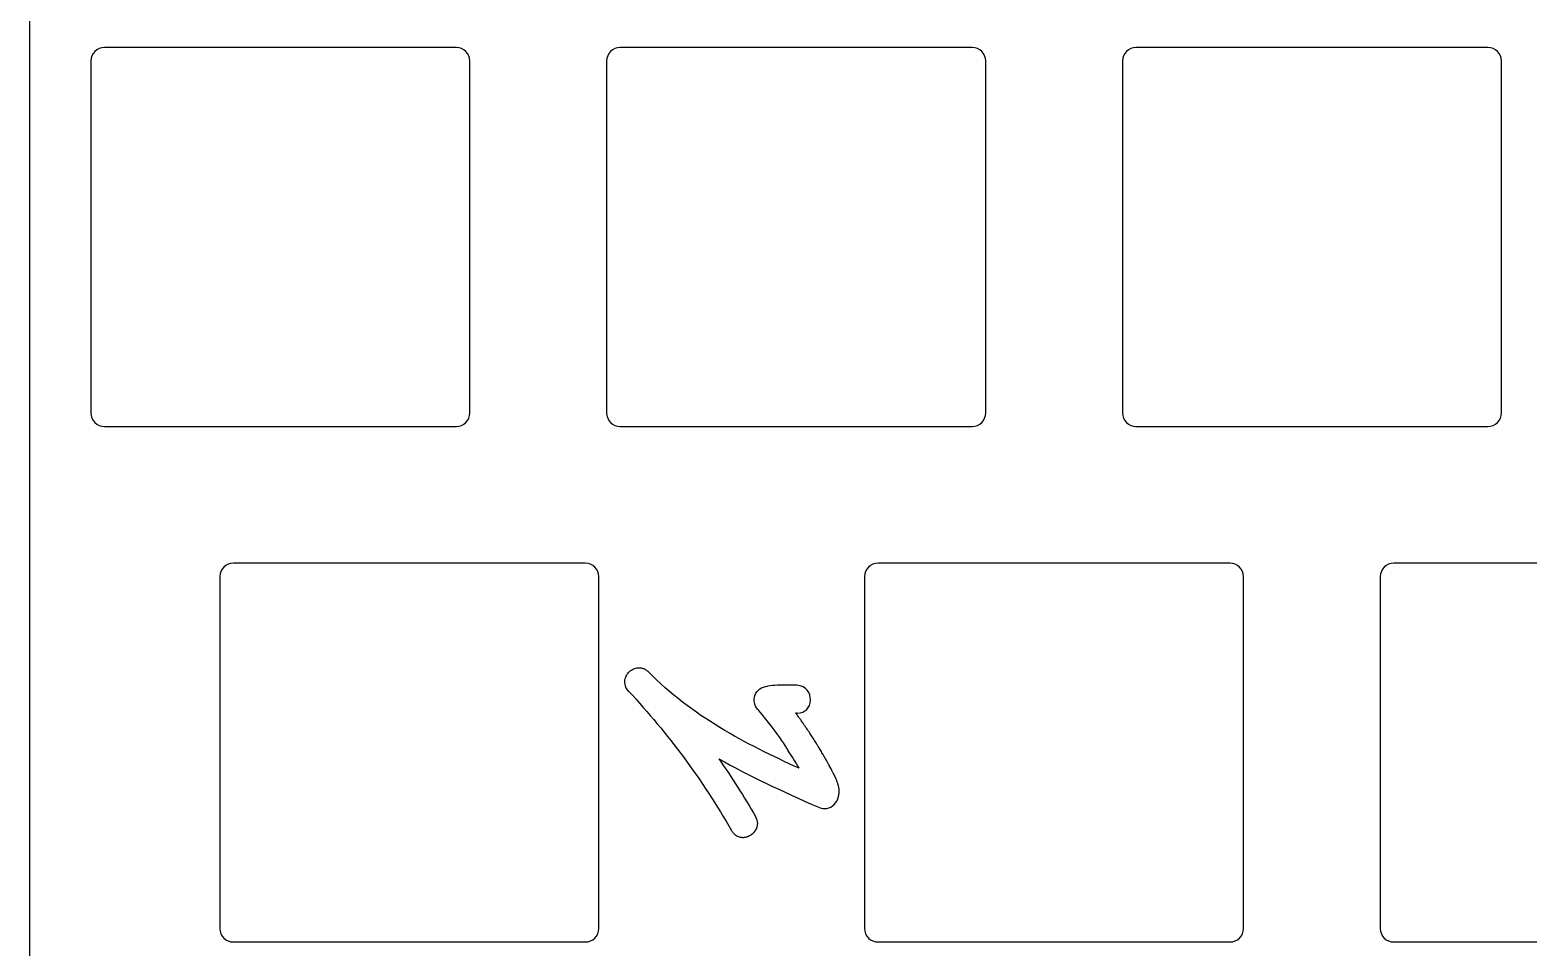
# Model space of a CAD drawing. Header units: millimetres. Extents: x 20 to 368, y 21 to 151.
# Drawn here: x 20.4 to 75.8, y 85.8 to 119.7 of the extents above; entities that cross this region are included whole.
import ezdxf

# ---------------------------------------------------------------- set-up
doc = ezdxf.new("R2010")
doc.units = ezdxf.units.MM
doc.header["$MEASUREMENT"] = 0

msp = doc.modelspace()

# ---------------------------------------------------------------- linework, layer by layer
for p, q in [((20.441, 29.358), (20.441, 142.371)), ((20.441, 29.358), (20.441, 142.371)), ((36.191, 119.058), (23.191, 119.058)), ((36.191, 119.058), (23.191, 119.058)), ((55.241, 119.058), (42.241, 119.058)), ((55.241, 119.058), (42.241, 119.058)), ((74.291, 119.058), (61.291, 119.058)), ((74.291, 119.058), (61.291, 119.058)), ((22.691, 118.558), (22.691, 105.558)), ((22.691, 118.558), (22.691, 105.558)), ((36.691, 105.558), (36.691, 118.558)), ((36.691, 105.558), (36.691, 118.558)), ((41.741, 118.558), (41.741, 105.558)), ((41.741, 118.558), (41.741, 105.558)), ((55.741, 105.558), (55.741, 118.558)), ((55.741, 105.558), (55.741, 118.558)), ((60.791, 118.558), (60.791, 105.558)), ((60.791, 118.558), (60.791, 105.558)), ((74.791, 105.558), (74.791, 118.558)), ((74.791, 105.558), (74.791, 118.558)), ((23.191, 105.058), (36.191, 105.058)), ((23.191, 105.058), (36.191, 105.058)), ((42.241, 105.058), (55.241, 105.058)), ((42.241, 105.058), (55.241, 105.058)), ((61.291, 105.058), (74.291, 105.058)), ((61.291, 105.058), (74.291, 105.058)), ((40.953, 100.008), (27.953, 100.008)), ((40.953, 100.008), (27.953, 100.008)), ((64.766, 100.008), (51.766, 100.008)), ((64.766, 100.008), (51.766, 100.008)), ((83.816, 100.008), (70.816, 100.008)), ((83.816, 100.008), (70.816, 100.008)), ((27.453, 99.508), (27.453, 86.508)), ((27.453, 99.508), (27.453, 86.508)), ((41.453, 86.508), (41.453, 99.508)), ((41.453, 86.508), (41.453, 99.508)), ((51.266, 99.508), (51.266, 86.508)), ((51.266, 99.508), (51.266, 86.508)), ((65.266, 86.508), (65.266, 99.508)), ((65.266, 86.508), (65.266, 99.508)), ((70.316, 99.508), (70.316, 86.508)), ((70.316, 99.508), (70.316, 86.508)), ((27.953, 86.008), (40.953, 86.008)), ((27.953, 86.008), (40.953, 86.008)), ((51.766, 86.008), (64.766, 86.008)), ((51.766, 86.008), (64.766, 86.008)), ((70.816, 86.008), (83.816, 86.008)), ((70.816, 86.008), (83.816, 86.008))]:
    msp.add_line(p, q)
msp.add_arc((35.406, 84.644), 15.531, 30.0732, 32.8851)
msp.add_arc((35.406, 84.644), 15.531, 30.0732, 32.8851)
at = {"extrusion": (0, 0, -1)}
for centre, major_axis, ratio, start_param, end_param in [((43.139, 95.637), (0.724, 0.067), 0.80893, 2.580701, 3.559865), ((43.139, 95.637), (0.724, 0.067), 0.80893, 2.580701, 3.559865), ((28.96, 80.629), (-12.75, 19.745), 0.842466, 1.359747, 1.632892), ((28.96, 80.629), (-12.75, 19.745), 0.842466, 1.359747, 1.632892), ((47.842, 94.849), (0.572, -0.373), 0.857508, 2.973583, 3.952247), ((47.842, 94.849), (0.572, -0.373), 0.857508, 2.973583, 3.952247), ((47.853, 94.918), (0.656, -0.121), 0.857208, 2.336426, 3.314781), ((47.853, 94.918), (0.656, -0.121), 0.857208, 2.336426, 3.314781), ((44.943, 92.684), (-4.489, 5.302), 0.439477, 1.581995, 1.85753), ((44.943, 92.684), (-4.489, 5.302), 0.439477, 1.581995, 1.85753), ((42.413, 90.029), (6.381, -9.36), 0.389767, 4.684082, 4.909068), ((42.413, 90.029), (6.381, -9.36), 0.389767, 4.684082, 4.909068), ((46.562, 90.425), (0.742, -0.106), 0.785325, 5.733153, 6.589993), ((46.562, 90.425), (0.742, -0.106), 0.785325, 5.733153, 6.589993)]:
    msp.add_ellipse(centre, major_axis=major_axis, ratio=ratio, start_param=start_param, end_param=end_param, dxfattribs=at)
for points in [[(23.191, 119.058), (22.915, 119.058), (22.691, 118.835), (22.691, 118.558)], [(23.191, 119.058), (22.915, 119.058), (22.691, 118.835), (22.691, 118.558)], [(36.691, 118.558), (36.691, 118.835), (36.467, 119.058), (36.191, 119.058)], [(36.691, 118.558), (36.691, 118.835), (36.467, 119.058), (36.191, 119.058)], [(42.241, 119.058), (41.965, 119.058), (41.741, 118.835), (41.741, 118.558)], [(42.241, 119.058), (41.965, 119.058), (41.741, 118.835), (41.741, 118.558)], [(55.741, 118.558), (55.741, 118.835), (55.517, 119.058), (55.241, 119.058)], [(55.741, 118.558), (55.741, 118.835), (55.517, 119.058), (55.241, 119.058)], [(61.291, 119.058), (61.015, 119.058), (60.791, 118.835), (60.791, 118.558)], [(61.291, 119.058), (61.015, 119.058), (60.791, 118.835), (60.791, 118.558)], [(74.791, 118.558), (74.791, 118.835), (74.567, 119.058), (74.291, 119.058)], [(74.791, 118.558), (74.791, 118.835), (74.567, 119.058), (74.291, 119.058)], [(22.691, 105.558), (22.691, 105.282), (22.915, 105.058), (23.191, 105.058)], [(22.691, 105.558), (22.691, 105.282), (22.915, 105.058), (23.191, 105.058)], [(36.191, 105.058), (36.467, 105.058), (36.691, 105.282), (36.691, 105.558)], [(36.191, 105.058), (36.467, 105.058), (36.691, 105.282), (36.691, 105.558)], [(41.741, 105.558), (41.741, 105.282), (41.965, 105.058), (42.241, 105.058)], [(41.741, 105.558), (41.741, 105.282), (41.965, 105.058), (42.241, 105.058)], [(55.241, 105.058), (55.517, 105.058), (55.741, 105.282), (55.741, 105.558)], [(55.241, 105.058), (55.517, 105.058), (55.741, 105.282), (55.741, 105.558)], [(60.791, 105.558), (60.791, 105.282), (61.015, 105.058), (61.291, 105.058)], [(60.791, 105.558), (60.791, 105.282), (61.015, 105.058), (61.291, 105.058)], [(74.291, 105.058), (74.567, 105.058), (74.791, 105.282), (74.791, 105.558)], [(74.291, 105.058), (74.567, 105.058), (74.791, 105.282), (74.791, 105.558)], [(27.953, 100.008), (27.677, 100.008), (27.453, 99.785), (27.453, 99.508)], [(27.953, 100.008), (27.677, 100.008), (27.453, 99.785), (27.453, 99.508)], [(41.453, 99.508), (41.453, 99.785), (41.229, 100.008), (40.953, 100.008)], [(41.453, 99.508), (41.453, 99.785), (41.229, 100.008), (40.953, 100.008)], [(51.766, 100.008), (51.49, 100.008), (51.266, 99.785), (51.266, 99.508)], [(51.766, 100.008), (51.49, 100.008), (51.266, 99.785), (51.266, 99.508)], [(65.266, 99.508), (65.266, 99.785), (65.042, 100.008), (64.766, 100.008)], [(65.266, 99.508), (65.266, 99.785), (65.042, 100.008), (64.766, 100.008)], [(70.816, 100.008), (70.54, 100.008), (70.316, 99.785), (70.316, 99.508)], [(70.816, 100.008), (70.54, 100.008), (70.316, 99.785), (70.316, 99.508)], [(48.846, 92.426), (46.886, 93.324), (44.874, 94.358), (43.282, 95.988)], [(48.846, 92.426), (46.886, 93.324), (44.874, 94.358), (43.282, 95.988)], [(49.267, 94.945), (49.274, 95.204), (49.108, 95.475), (48.777, 95.492)], [(49.267, 94.945), (49.274, 95.204), (49.108, 95.475), (48.777, 95.492)], [(45.879, 92.78), (47.016, 92.134), (48.218, 91.585), (49.54, 90.996)], [(45.879, 92.78), (47.016, 92.134), (48.218, 91.585), (49.54, 90.996)], [(27.453, 86.508), (27.453, 86.232), (27.677, 86.008), (27.953, 86.008)], [(27.453, 86.508), (27.453, 86.232), (27.677, 86.008), (27.953, 86.008)], [(40.953, 86.008), (41.229, 86.008), (41.453, 86.232), (41.453, 86.508)], [(40.953, 86.008), (41.229, 86.008), (41.453, 86.232), (41.453, 86.508)], [(51.266, 86.508), (51.266, 86.232), (51.49, 86.008), (51.766, 86.008)], [(51.266, 86.508), (51.266, 86.232), (51.49, 86.008), (51.766, 86.008)], [(64.766, 86.008), (65.042, 86.008), (65.266, 86.232), (65.266, 86.508)], [(64.766, 86.008), (65.042, 86.008), (65.266, 86.232), (65.266, 86.508)], [(70.316, 86.508), (70.316, 86.232), (70.54, 86.008), (70.816, 86.008)], [(70.316, 86.508), (70.316, 86.232), (70.54, 86.008), (70.816, 86.008)]]:
    msp.add_open_spline(points, degree=3)
for points, knots in [([(42.455, 95.814), (42.469, 95.846), (42.485, 95.874), (42.501, 95.899), (42.518, 95.924), (42.535, 95.946), (42.553, 95.966), (42.573, 95.988), (42.593, 96.007), (42.615, 96.025), (42.663, 96.064), (42.729, 96.102), (42.782, 96.119), (42.806, 96.126), (42.819, 96.13), (42.859, 96.137), (42.864, 96.138), (42.875, 96.139), (42.881, 96.14), (42.892, 96.141), (42.897, 96.142), (42.903, 96.142), (42.906, 96.142), (42.911, 96.142), (42.916, 96.143), (42.922, 96.143), (42.926, 96.143), (42.934, 96.143), (42.939, 96.143), (42.944, 96.143), (42.949, 96.143), (42.955, 96.143), (42.959, 96.142), (42.964, 96.142), (42.985, 96.141), (43.004, 96.138), (43.023, 96.134), (43.044, 96.13), (43.062, 96.125), (43.081, 96.119), (43.099, 96.112), (43.117, 96.105), (43.135, 96.096), (43.153, 96.087), (43.169, 96.078), (43.186, 96.067), (43.203, 96.056), (43.219, 96.044), (43.235, 96.031), (43.251, 96.018), (43.267, 96.004), (43.282, 95.988)], [-0.1601059, -0.1601059, -0.1601059, -0.1601059, -0.1501215, -0.1501215, -0.1501215, -0.1401885, -0.1401885, -0.1401885, -0.130086, -0.130086, -0.130086, -0.1218418, -0.1218418, -0.1218418, -0.1181602, -0.1181602, -0.1181602, -0.1102245, -0.1102245, -0.1102245, -0.0992191, -0.0992191, -0.0992191, -0.0903113, -0.0903113, -0.0903113, -0.0795915, -0.0795915, -0.0795915, -0.0704076, -0.0704076, -0.0704076, -0.0600397, -0.0600397, -0.0600397, -0.0501013, -0.0501013, -0.0501013, -0.0400427, -0.0400427, -0.0400427, -0.0300805, -0.0300805, -0.0300805, -0.0200517, -0.0200517, -0.0200517, -0.0100251, -0.0100251, -0.0100251, 0, 0, 0, 0]), ([(42.455, 95.814), (42.469, 95.846), (42.485, 95.874), (42.501, 95.899), (42.518, 95.924), (42.535, 95.946), (42.553, 95.966), (42.573, 95.988), (42.593, 96.007), (42.615, 96.025), (42.663, 96.064), (42.729, 96.102), (42.782, 96.119), (42.806, 96.126), (42.819, 96.13), (42.859, 96.137), (42.864, 96.138), (42.875, 96.139), (42.881, 96.14), (42.892, 96.141), (42.897, 96.142), (42.903, 96.142), (42.906, 96.142), (42.911, 96.142), (42.916, 96.143), (42.922, 96.143), (42.926, 96.143), (42.934, 96.143), (42.939, 96.143), (42.944, 96.143), (42.949, 96.143), (42.955, 96.143), (42.959, 96.142), (42.964, 96.142), (42.985, 96.141), (43.004, 96.138), (43.023, 96.134), (43.044, 96.13), (43.062, 96.125), (43.081, 96.119), (43.099, 96.112), (43.117, 96.105), (43.135, 96.096), (43.153, 96.087), (43.169, 96.078), (43.186, 96.067), (43.203, 96.056), (43.219, 96.044), (43.235, 96.031), (43.251, 96.018), (43.267, 96.004), (43.282, 95.988)], [-0.1601059, -0.1601059, -0.1601059, -0.1601059, -0.1501215, -0.1501215, -0.1501215, -0.1401885, -0.1401885, -0.1401885, -0.130086, -0.130086, -0.130086, -0.1218418, -0.1218418, -0.1218418, -0.1181602, -0.1181602, -0.1181602, -0.1102245, -0.1102245, -0.1102245, -0.0992191, -0.0992191, -0.0992191, -0.0903113, -0.0903113, -0.0903113, -0.0795915, -0.0795915, -0.0795915, -0.0704076, -0.0704076, -0.0704076, -0.0600397, -0.0600397, -0.0600397, -0.0501013, -0.0501013, -0.0501013, -0.0400427, -0.0400427, -0.0400427, -0.0300805, -0.0300805, -0.0300805, -0.0200517, -0.0200517, -0.0200517, -0.0100251, -0.0100251, -0.0100251, 0, 0, 0, 0]), ([(48.777, 95.492), (48.656, 95.498), (48.534, 95.501), (48.414, 95.501), (48.168, 95.501), (47.928, 95.488), (47.68, 95.462)], [-24, -24, -24, -24, -23, -23, -23, -22, -22, -22, -22]), ([(48.777, 95.492), (48.656, 95.498), (48.534, 95.501), (48.414, 95.501), (48.168, 95.501), (47.928, 95.488), (47.68, 95.462)], [-24, -24, -24, -24, -23, -23, -23, -22, -22, -22, -22]), ([(48.72, 94.471), (48.735, 94.47), (48.785, 94.468), (48.795, 94.468), (49.066, 94.468), (49.26, 94.664), (49.267, 94.945)], [-27, -27, -27, -27, -26, -26, -26, -25, -25, -25, -25]), ([(48.72, 94.471), (48.735, 94.47), (48.785, 94.468), (48.795, 94.468), (49.066, 94.468), (49.26, 94.664), (49.267, 94.945)], [-27, -27, -27, -27, -26, -26, -26, -25, -25, -25, -25]), ([(50.277, 91.297), (50.28, 91.306), (50.284, 91.316), (50.288, 91.328), (50.288, 91.329), (50.288, 91.329), (50.288, 91.329), (50.288, 91.331), (50.289, 91.333), (50.29, 91.335), (50.29, 91.335), (50.29, 91.336), (50.29, 91.337), (50.292, 91.342), (50.294, 91.347), (50.295, 91.353), (50.297, 91.359), (50.299, 91.364), (50.3, 91.371), (50.303, 91.38), (50.305, 91.39), (50.308, 91.4), (50.309, 91.404), (50.309, 91.408), (50.31, 91.412), (50.311, 91.416), (50.312, 91.42), (50.313, 91.424), (50.317, 91.445), (50.32, 91.465), (50.322, 91.479), (50.322, 91.48), (50.322, 91.48), (50.322, 91.481), (50.322, 91.481), (50.322, 91.482), (50.322, 91.482), (50.322, 91.484), (50.323, 91.486), (50.323, 91.487), (50.323, 91.487), (50.323, 91.488), (50.323, 91.488), (50.323, 91.488), (50.323, 91.488), (50.323, 91.489), (50.323, 91.489), (50.323, 91.489), (50.323, 91.489), (50.323, 91.489), (50.323, 91.49), (50.323, 91.49), (50.323, 91.491), (50.323, 91.492), (50.323, 91.492), (50.324, 91.496), (50.324, 91.499), (50.324, 91.502), (50.324, 91.503), (50.324, 91.504), (50.325, 91.505), (50.325, 91.515), (50.326, 91.525), (50.327, 91.536), (50.327, 91.543), (50.327, 91.55), (50.327, 91.557), (50.327, 91.561), (50.327, 91.565), (50.327, 91.568), (50.327, 91.569), (50.327, 91.57), (50.327, 91.572), (50.327, 91.573), (50.327, 91.574), (50.327, 91.575), (50.327, 91.579), (50.327, 91.583), (50.327, 91.586), (50.327, 91.598), (50.327, 91.61), (50.326, 91.622), (50.326, 91.624), (50.326, 91.626), (50.326, 91.628), (50.324, 91.646), (50.321, 91.677), (50.319, 91.692), (50.319, 91.692), (50.319, 91.692), (50.319, 91.692), (50.319, 91.694), (50.315, 91.72), (50.312, 91.732), (50.307, 91.762), (50.3, 91.792), (50.292, 91.82), (50.288, 91.836), (50.281, 91.858), (50.279, 91.863), (50.277, 91.87), (50.264, 91.908), (50.254, 91.936), (50.252, 91.941), (50.25, 91.945), (50.248, 91.951), (50.248, 91.952), (50.247, 91.952), (50.247, 91.954), (50.245, 91.958), (50.245, 91.96), (50.244, 91.962), (50.243, 91.963), (50.243, 91.964), (50.243, 91.965), (50.233, 91.989), (50.222, 92.014), (50.215, 92.03), (50.206, 92.051), (50.2, 92.064), (50.191, 92.084), (50.19, 92.085), (50.19, 92.085), (50.189, 92.086), (50.188, 92.089), (50.187, 92.091), (50.186, 92.093), (50.185, 92.096), (50.184, 92.097), (50.183, 92.098), (50.183, 92.099), (50.183, 92.099), (50.183, 92.099), (50.183, 92.1), (50.18, 92.106), (50.178, 92.111), (50.175, 92.116), (50.172, 92.122), (50.169, 92.128), (50.165, 92.136), (50.16, 92.146), (50.156, 92.155), (50.156, 92.155), (50.155, 92.156), (50.155, 92.157), (50.155, 92.157), (50.154, 92.158), (50.154, 92.159), (50.152, 92.163), (50.151, 92.164), (50.15, 92.167), (50.147, 92.172), (50.145, 92.176), (50.143, 92.181), (50.137, 92.191), (50.133, 92.2), (50.13, 92.207), (50.124, 92.217), (50.12, 92.225), (50.117, 92.232), (50.113, 92.239), (50.107, 92.251), (50.105, 92.255), (50.104, 92.255), (50.104, 92.257), (50.104, 92.257), (50.103, 92.257), (50.103, 92.258), (50.103, 92.258), (50.103, 92.258), (50.103, 92.258), (50.103, 92.258), (50.103, 92.258), (50.103, 92.258), (50.103, 92.258), (50.103, 92.259), (50.096, 92.271), (50.095, 92.274), (50.05, 92.362), (50.004, 92.449), (49.963, 92.525), (49.959, 92.532), (49.954, 92.54), (49.95, 92.548), (49.95, 92.549), (49.949, 92.55), (49.949, 92.551), (49.946, 92.555), (49.943, 92.562), (49.942, 92.563), (49.938, 92.57), (49.909, 92.624), (49.892, 92.655), (49.875, 92.686), (49.858, 92.716), (49.845, 92.739), (49.84, 92.749), (49.833, 92.761), (49.832, 92.763), (49.832, 92.763), (49.829, 92.767), (49.827, 92.772), (49.827, 92.772), (49.826, 92.773), (49.826, 92.773), (49.824, 92.777), (49.822, 92.781), (49.819, 92.785), (49.819, 92.785), (49.819, 92.786), (49.818, 92.787), (49.816, 92.79), (49.814, 92.794), (49.812, 92.798), (49.802, 92.815), (49.794, 92.83), (49.786, 92.844), (49.782, 92.851), (49.777, 92.859), (49.776, 92.862), (49.773, 92.866), (49.771, 92.87), (49.767, 92.877), (49.764, 92.882), (49.762, 92.887), (49.759, 92.891), (49.753, 92.902), (49.747, 92.912), (49.743, 92.919), (49.74, 92.924), (49.737, 92.929), (49.736, 92.931), (49.736, 92.932), (49.735, 92.932), (49.735, 92.933), (49.735, 92.933), (49.735, 92.933), (49.735, 92.933), (49.735, 92.933), (49.735, 92.933), (49.735, 92.933), (49.735, 92.933), (49.733, 92.936), (49.732, 92.937), (49.732, 92.938), (49.732, 92.938), (49.732, 92.938), (49.731, 92.939), (49.731, 92.94), (49.73, 92.941), (49.728, 92.945), (49.726, 92.948), (49.725, 92.95), (49.725, 92.95), (49.725, 92.95), (49.725, 92.95), (49.725, 92.95), (49.725, 92.95), (49.725, 92.95), (49.724, 92.951), (49.721, 92.957), (49.719, 92.96), (49.719, 92.96), (49.719, 92.961), (49.719, 92.961), (49.702, 92.989), (49.686, 93.017), (49.67, 93.044), (49.613, 93.141), (49.561, 93.226), (49.529, 93.28), (49.517, 93.299), (49.501, 93.325), (49.495, 93.334), (49.494, 93.337), (49.489, 93.343), (49.488, 93.346), (49.488, 93.347), (49.486, 93.349), (49.486, 93.349), (49.486, 93.35), (49.485, 93.351), (49.485, 93.351), (49.485, 93.351), (49.484, 93.352), (49.484, 93.352), (49.484, 93.353), (49.482, 93.356), (49.48, 93.358), (49.48, 93.359), (49.48, 93.359), (49.48, 93.359), (49.479, 93.36), (49.479, 93.36), (49.479, 93.36), (49.478, 93.362), (49.478, 93.363), (49.477, 93.364), (49.477, 93.364), (49.477, 93.364), (49.476, 93.365), (49.476, 93.365), (49.476, 93.366), (49.475, 93.366), (49.399, 93.489), (49.325, 93.603), (49.261, 93.701), (49.257, 93.707), (49.253, 93.713), (49.249, 93.719), (49.248, 93.721), (49.246, 93.723), (49.245, 93.725), (49.242, 93.729), (49.239, 93.734), (49.237, 93.737), (49.234, 93.741), (49.231, 93.746), (49.227, 93.752), (49.219, 93.764), (49.211, 93.776), (49.203, 93.788), (49.168, 93.841), (49.131, 93.895), (49.101, 93.939), (49.094, 93.949), (49.088, 93.958), (49.082, 93.967), (49.081, 93.968), (49.08, 93.969), (49.079, 93.97), (49.079, 93.971), (49.078, 93.972), (49.078, 93.972), (49.077, 93.973), (49.077, 93.974), (49.076, 93.975), (49.074, 93.978), (49.072, 93.981), (49.07, 93.983), (49.069, 93.985), (49.069, 93.986), (49.068, 93.987), (49.067, 93.988), (49.066, 93.99), (49.066, 93.99), (49.062, 93.996), (49.048, 94.016), (49.038, 94.03), (49.029, 94.042), (49.02, 94.056), (49.01, 94.07), (49.005, 94.078), (48.999, 94.086), (48.993, 94.094), (48.99, 94.099), (48.986, 94.104), (48.982, 94.11), (48.981, 94.111), (48.981, 94.112), (48.98, 94.113), (48.973, 94.123), (48.971, 94.125), (48.967, 94.132), (48.949, 94.157), (48.932, 94.181), (48.919, 94.198), (48.89, 94.24), (48.875, 94.26), (48.845, 94.302), (48.816, 94.342), (48.789, 94.378), (48.769, 94.406), (48.761, 94.417), (48.754, 94.426), (48.748, 94.434), (48.748, 94.435), (48.747, 94.435), (48.747, 94.436), (48.743, 94.441), (48.737, 94.449), (48.735, 94.452), (48.734, 94.453), (48.732, 94.455), (48.732, 94.456), (48.732, 94.456), (48.731, 94.457), (48.731, 94.457), (48.731, 94.457), (48.731, 94.457), (48.731, 94.457), (48.73, 94.459), (48.723, 94.468), (48.72, 94.471)], [-56, -56, -56, -56, -55.004545, -55.004545, -55.004545, -54.980936, -54.980936, -54.980936, -54.831035, -54.831035, -54.831035, -54.787485, -54.787485, -54.787485, -54.385502, -54.385502, -54.385502, -54.002592, -54.002592, -54.002592, -53.426629, -53.426629, -53.426629, -53.214243, -53.214243, -53.214243, -53.006347, -53.006347, -53.006347, -52.018967, -52.018967, -52.018967, -51.984987, -51.984987, -51.984987, -51.946322, -51.946322, -51.946322, -51.837147, -51.837147, -51.837147, -51.791257, -51.791257, -51.791257, -51.779348, -51.779348, -51.779348, -51.765381, -51.765381, -51.765381, -51.67753, -51.67753, -51.67753, -51.601621, -51.601621, -51.601621, -51.188214, -51.188214, -51.188214, -50.999995, -50.999995, -50.999995, -50.487821, -50.487821, -50.487821, -50.150977, -50.150977, -50.150977, -49.975646, -49.975646, -49.975646, -49.876212, -49.876212, -49.876212, -49.828875, -49.828875, -49.828875, -49.639004, -49.639004, -49.639004, -49.086183, -49.086183, -49.086183, -48.987344, -48.987344, -48.987344, -47.913977, -47.913977, -47.913977, -47.898283, -47.898283, -47.898283, -47, -47, -47, -46.322041, -46.322041, -46.322041, -45.941804, -45.941804, -45.941804, -45.217929, -45.217929, -45.217929, -45.104989, -45.104989, -45.104989, -45.091366, -45.091366, -45.091366, -45.040688, -45.040688, -45.040688, -45.024608, -45.024608, -45.024608, -44.604005, -44.604005, -44.604005, -44.011604, -44.011604, -44.011604, -43.985191, -43.985191, -43.985191, -43.919764, -43.919764, -43.919764, -43.854336, -43.854336, -43.854336, -43.84369, -43.84369, -43.84369, -43.667116, -43.667116, -43.667116, -43.462798, -43.462798, -43.462798, -43.134265, -43.134265, -43.134265, -43.11041, -43.11041, -43.11041, -43.087041, -43.087041, -43.087041, -43.022404, -43.022404, -43.022404, -42.917119, -42.917119, -42.917119, -42.646389, -42.646389, -42.646389, -42.233906, -42.233906, -42.233906, -41.821424, -41.821424, -41.821424, -41.744576, -41.744576, -41.744576, -41.702576, -41.702576, -41.702576, -41.677629, -41.677629, -41.677629, -41.662113, -41.662113, -41.662113, -41, -41, -41, -40.096639, -40.096639, -40.096639, -40.003642, -40.003642, -40.003642, -39.991109, -39.991109, -39.991109, -39.936587, -39.936587, -39.936587, -39.486587, -39.486587, -39.486587, -39.044393, -39.044393, -39.044393, -38.871784, -38.871784, -38.871784, -38.764439, -38.764439, -38.764439, -38.748351, -38.748351, -38.748351, -38.656626, -38.656626, -38.656626, -38.642369, -38.642369, -38.642369, -38.555491, -38.555491, -38.555491, -38.144665, -38.144665, -38.144665, -37.941754, -37.941754, -37.941754, -37.70205, -37.70205, -37.70205, -37.529581, -37.529581, -37.529581, -37.10119, -37.10119, -37.10119, -36.841502, -36.841502, -36.841502, -36.792077, -36.792077, -36.792077, -36.775439, -36.775439, -36.775439, -36.765269, -36.765269, -36.765269, -36.585135, -36.585135, -36.585135, -36.556817, -36.556817, -36.556817, -36.441776, -36.441776, -36.441776, -35.963476, -35.963476, -35.963476, -35.923196, -35.923196, -35.923196, -35.912355, -35.912355, -35.912355, -35.069621, -35.069621, -35.069621, -35, -35, -35, -34.79728, -34.79728, -34.79728, -34.063995, -34.063995, -34.063995, -33.797434, -33.797434, -33.797434, -33.706108, -33.706108, -33.706108, -33.665396, -33.665396, -33.665396, -33.642597, -33.642597, -33.642597, -33.628067, -33.628067, -33.628067, -33.401765, -33.401765, -33.401765, -33.364114, -33.364114, -33.364114, -33.326018, -33.326018, -33.326018, -33.163009, -33.163009, -33.163009, -33.111762, -33.111762, -33.111762, -33, -33, -33, -32.077444, -32.077444, -32.077444, -32.019108, -32.019108, -32.019108, -31.99918, -31.99918, -31.99918, -31.960669, -31.960669, -31.960669, -31.893956, -31.893956, -31.893956, -31.765306, -31.765306, -31.765306, -31.167041, -31.167041, -31.167041, -31.031058, -31.031058, -31.031058, -31.011498, -31.011498, -31.011498, -30.999402, -30.999402, -30.999402, -30.985954, -30.985954, -30.985954, -30.940515, -30.940515, -30.940515, -30.917795, -30.917795, -30.917795, -30.89208, -30.89208, -30.89208, -30.613343, -30.613343, -30.613343, -30.355192, -30.355192, -30.355192, -30.207424, -30.207424, -30.207424, -30.111076, -30.111076, -30.111076, -30.097041, -30.097041, -30.097041, -30.025622, -30.025622, -30.025622, -29.727844, -29.727844, -29.727844, -29, -29, -29, -28.308657, -28.308657, -28.308657, -28.027163, -28.027163, -28.027163, -28.006261, -28.006261, -28.006261, -27.810275, -27.810275, -27.810275, -27.745669, -27.745669, -27.745669, -27.718384, -27.718384, -27.718384, -27.695724, -27.695724, -27.695724, -27, -27, -27, -27]), ([(50.277, 91.297), (50.28, 91.306), (50.284, 91.316), (50.288, 91.328), (50.288, 91.329), (50.288, 91.329), (50.288, 91.329), (50.288, 91.331), (50.289, 91.333), (50.29, 91.335), (50.29, 91.335), (50.29, 91.336), (50.29, 91.337), (50.292, 91.342), (50.294, 91.347), (50.295, 91.353), (50.297, 91.359), (50.299, 91.364), (50.3, 91.371), (50.303, 91.38), (50.305, 91.39), (50.308, 91.4), (50.309, 91.404), (50.309, 91.408), (50.31, 91.412), (50.311, 91.416), (50.312, 91.42), (50.313, 91.424), (50.317, 91.445), (50.32, 91.465), (50.322, 91.479), (50.322, 91.48), (50.322, 91.48), (50.322, 91.481), (50.322, 91.481), (50.322, 91.482), (50.322, 91.482), (50.322, 91.484), (50.323, 91.486), (50.323, 91.487), (50.323, 91.487), (50.323, 91.488), (50.323, 91.488), (50.323, 91.488), (50.323, 91.488), (50.323, 91.489), (50.323, 91.489), (50.323, 91.489), (50.323, 91.489), (50.323, 91.489), (50.323, 91.49), (50.323, 91.49), (50.323, 91.491), (50.323, 91.492), (50.323, 91.492), (50.324, 91.496), (50.324, 91.499), (50.324, 91.502), (50.324, 91.503), (50.324, 91.504), (50.325, 91.505), (50.325, 91.515), (50.326, 91.525), (50.327, 91.536), (50.327, 91.543), (50.327, 91.55), (50.327, 91.557), (50.327, 91.561), (50.327, 91.565), (50.327, 91.568), (50.327, 91.569), (50.327, 91.57), (50.327, 91.572), (50.327, 91.573), (50.327, 91.574), (50.327, 91.575), (50.327, 91.579), (50.327, 91.583), (50.327, 91.586), (50.327, 91.598), (50.327, 91.61), (50.326, 91.622), (50.326, 91.624), (50.326, 91.626), (50.326, 91.628), (50.324, 91.646), (50.321, 91.677), (50.319, 91.692), (50.319, 91.692), (50.319, 91.692), (50.319, 91.692), (50.319, 91.694), (50.315, 91.72), (50.312, 91.732), (50.307, 91.762), (50.3, 91.792), (50.292, 91.82), (50.288, 91.836), (50.281, 91.858), (50.279, 91.863), (50.277, 91.87), (50.264, 91.908), (50.254, 91.936), (50.252, 91.941), (50.25, 91.945), (50.248, 91.951), (50.248, 91.952), (50.247, 91.952), (50.247, 91.954), (50.245, 91.958), (50.245, 91.96), (50.244, 91.962), (50.243, 91.963), (50.243, 91.964), (50.243, 91.965), (50.233, 91.989), (50.222, 92.014), (50.215, 92.03), (50.206, 92.051), (50.2, 92.064), (50.191, 92.084), (50.19, 92.085), (50.19, 92.085), (50.189, 92.086), (50.188, 92.089), (50.187, 92.091), (50.186, 92.093), (50.185, 92.096), (50.184, 92.097), (50.183, 92.098), (50.183, 92.099), (50.183, 92.099), (50.183, 92.099), (50.183, 92.1), (50.18, 92.106), (50.178, 92.111), (50.175, 92.116), (50.172, 92.122), (50.169, 92.128), (50.165, 92.136), (50.16, 92.146), (50.156, 92.155), (50.156, 92.155), (50.155, 92.156), (50.155, 92.157), (50.155, 92.157), (50.154, 92.158), (50.154, 92.159), (50.152, 92.163), (50.151, 92.164), (50.15, 92.167), (50.147, 92.172), (50.145, 92.176), (50.143, 92.181), (50.137, 92.191), (50.133, 92.2), (50.13, 92.207), (50.124, 92.217), (50.12, 92.225), (50.117, 92.232), (50.113, 92.239), (50.107, 92.251), (50.105, 92.255), (50.104, 92.255), (50.104, 92.257), (50.104, 92.257), (50.103, 92.257), (50.103, 92.258), (50.103, 92.258), (50.103, 92.258), (50.103, 92.258), (50.103, 92.258), (50.103, 92.258), (50.103, 92.258), (50.103, 92.258), (50.103, 92.259), (50.096, 92.271), (50.095, 92.274), (50.05, 92.362), (50.004, 92.449), (49.963, 92.525), (49.959, 92.532), (49.954, 92.54), (49.95, 92.548), (49.95, 92.549), (49.949, 92.55), (49.949, 92.551), (49.946, 92.555), (49.943, 92.562), (49.942, 92.563), (49.938, 92.57), (49.909, 92.624), (49.892, 92.655), (49.875, 92.686), (49.858, 92.716), (49.845, 92.739), (49.84, 92.749), (49.833, 92.761), (49.832, 92.763), (49.832, 92.763), (49.829, 92.767), (49.827, 92.772), (49.827, 92.772), (49.826, 92.773), (49.826, 92.773), (49.824, 92.777), (49.822, 92.781), (49.819, 92.785), (49.819, 92.785), (49.819, 92.786), (49.818, 92.787), (49.816, 92.79), (49.814, 92.794), (49.812, 92.798), (49.802, 92.815), (49.794, 92.83), (49.786, 92.844), (49.782, 92.851), (49.777, 92.859), (49.776, 92.862), (49.773, 92.866), (49.771, 92.87), (49.767, 92.877), (49.764, 92.882), (49.762, 92.887), (49.759, 92.891), (49.753, 92.902), (49.747, 92.912), (49.743, 92.919), (49.74, 92.924), (49.737, 92.929), (49.736, 92.931), (49.736, 92.932), (49.735, 92.932), (49.735, 92.933), (49.735, 92.933), (49.735, 92.933), (49.735, 92.933), (49.735, 92.933), (49.735, 92.933), (49.735, 92.933), (49.735, 92.933), (49.733, 92.936), (49.732, 92.937), (49.732, 92.938), (49.732, 92.938), (49.732, 92.938), (49.731, 92.939), (49.731, 92.94), (49.73, 92.941), (49.728, 92.945), (49.726, 92.948), (49.725, 92.95), (49.725, 92.95), (49.725, 92.95), (49.725, 92.95), (49.725, 92.95), (49.725, 92.95), (49.725, 92.95), (49.724, 92.951), (49.721, 92.957), (49.719, 92.96), (49.719, 92.96), (49.719, 92.961), (49.719, 92.961), (49.702, 92.989), (49.686, 93.017), (49.67, 93.044), (49.613, 93.141), (49.561, 93.226), (49.529, 93.28), (49.517, 93.299), (49.501, 93.325), (49.495, 93.334), (49.494, 93.337), (49.489, 93.343), (49.488, 93.346), (49.488, 93.347), (49.486, 93.349), (49.486, 93.349), (49.486, 93.35), (49.485, 93.351), (49.485, 93.351), (49.485, 93.351), (49.484, 93.352), (49.484, 93.352), (49.484, 93.353), (49.482, 93.356), (49.48, 93.358), (49.48, 93.359), (49.48, 93.359), (49.48, 93.359), (49.479, 93.36), (49.479, 93.36), (49.479, 93.36), (49.478, 93.362), (49.478, 93.363), (49.477, 93.364), (49.477, 93.364), (49.477, 93.364), (49.476, 93.365), (49.476, 93.365), (49.476, 93.366), (49.475, 93.366), (49.399, 93.489), (49.325, 93.603), (49.261, 93.701), (49.257, 93.707), (49.253, 93.713), (49.249, 93.719), (49.248, 93.721), (49.246, 93.723), (49.245, 93.725), (49.242, 93.729), (49.239, 93.734), (49.237, 93.737), (49.234, 93.741), (49.231, 93.746), (49.227, 93.752), (49.219, 93.764), (49.211, 93.776), (49.203, 93.788), (49.168, 93.841), (49.131, 93.895), (49.101, 93.939), (49.094, 93.949), (49.088, 93.958), (49.082, 93.967), (49.081, 93.968), (49.08, 93.969), (49.079, 93.97), (49.079, 93.971), (49.078, 93.972), (49.078, 93.972), (49.077, 93.973), (49.077, 93.974), (49.076, 93.975), (49.074, 93.978), (49.072, 93.981), (49.07, 93.983), (49.069, 93.985), (49.069, 93.986), (49.068, 93.987), (49.067, 93.988), (49.066, 93.99), (49.066, 93.99), (49.062, 93.996), (49.048, 94.016), (49.038, 94.03), (49.029, 94.042), (49.02, 94.056), (49.01, 94.07), (49.005, 94.078), (48.999, 94.086), (48.993, 94.094), (48.99, 94.099), (48.986, 94.104), (48.982, 94.11), (48.981, 94.111), (48.981, 94.112), (48.98, 94.113), (48.973, 94.123), (48.971, 94.125), (48.967, 94.132), (48.949, 94.157), (48.932, 94.181), (48.919, 94.198), (48.89, 94.24), (48.875, 94.26), (48.845, 94.302), (48.816, 94.342), (48.789, 94.378), (48.769, 94.406), (48.761, 94.417), (48.754, 94.426), (48.748, 94.434), (48.748, 94.435), (48.747, 94.435), (48.747, 94.436), (48.743, 94.441), (48.737, 94.449), (48.735, 94.452), (48.734, 94.453), (48.732, 94.455), (48.732, 94.456), (48.732, 94.456), (48.731, 94.457), (48.731, 94.457), (48.731, 94.457), (48.731, 94.457), (48.731, 94.457), (48.73, 94.459), (48.723, 94.468), (48.72, 94.471)], [-56, -56, -56, -56, -55.004545, -55.004545, -55.004545, -54.980936, -54.980936, -54.980936, -54.831035, -54.831035, -54.831035, -54.787485, -54.787485, -54.787485, -54.385502, -54.385502, -54.385502, -54.002592, -54.002592, -54.002592, -53.426629, -53.426629, -53.426629, -53.214243, -53.214243, -53.214243, -53.006347, -53.006347, -53.006347, -52.018967, -52.018967, -52.018967, -51.984987, -51.984987, -51.984987, -51.946322, -51.946322, -51.946322, -51.837147, -51.837147, -51.837147, -51.791257, -51.791257, -51.791257, -51.779348, -51.779348, -51.779348, -51.765381, -51.765381, -51.765381, -51.67753, -51.67753, -51.67753, -51.601621, -51.601621, -51.601621, -51.188214, -51.188214, -51.188214, -50.999995, -50.999995, -50.999995, -50.487821, -50.487821, -50.487821, -50.150977, -50.150977, -50.150977, -49.975646, -49.975646, -49.975646, -49.876212, -49.876212, -49.876212, -49.828875, -49.828875, -49.828875, -49.639004, -49.639004, -49.639004, -49.086183, -49.086183, -49.086183, -48.987344, -48.987344, -48.987344, -47.913977, -47.913977, -47.913977, -47.898283, -47.898283, -47.898283, -47, -47, -47, -46.322041, -46.322041, -46.322041, -45.941804, -45.941804, -45.941804, -45.217929, -45.217929, -45.217929, -45.104989, -45.104989, -45.104989, -45.091366, -45.091366, -45.091366, -45.040688, -45.040688, -45.040688, -45.024608, -45.024608, -45.024608, -44.604005, -44.604005, -44.604005, -44.011604, -44.011604, -44.011604, -43.985191, -43.985191, -43.985191, -43.919764, -43.919764, -43.919764, -43.854336, -43.854336, -43.854336, -43.84369, -43.84369, -43.84369, -43.667116, -43.667116, -43.667116, -43.462798, -43.462798, -43.462798, -43.134265, -43.134265, -43.134265, -43.11041, -43.11041, -43.11041, -43.087041, -43.087041, -43.087041, -43.022404, -43.022404, -43.022404, -42.917119, -42.917119, -42.917119, -42.646389, -42.646389, -42.646389, -42.233906, -42.233906, -42.233906, -41.821424, -41.821424, -41.821424, -41.744576, -41.744576, -41.744576, -41.702576, -41.702576, -41.702576, -41.677629, -41.677629, -41.677629, -41.662113, -41.662113, -41.662113, -41, -41, -41, -40.096639, -40.096639, -40.096639, -40.003642, -40.003642, -40.003642, -39.991109, -39.991109, -39.991109, -39.936587, -39.936587, -39.936587, -39.486587, -39.486587, -39.486587, -39.044393, -39.044393, -39.044393, -38.871784, -38.871784, -38.871784, -38.764439, -38.764439, -38.764439, -38.748351, -38.748351, -38.748351, -38.656626, -38.656626, -38.656626, -38.642369, -38.642369, -38.642369, -38.555491, -38.555491, -38.555491, -38.144665, -38.144665, -38.144665, -37.941754, -37.941754, -37.941754, -37.70205, -37.70205, -37.70205, -37.529581, -37.529581, -37.529581, -37.10119, -37.10119, -37.10119, -36.841502, -36.841502, -36.841502, -36.792077, -36.792077, -36.792077, -36.775439, -36.775439, -36.775439, -36.765269, -36.765269, -36.765269, -36.585135, -36.585135, -36.585135, -36.556817, -36.556817, -36.556817, -36.441776, -36.441776, -36.441776, -35.963476, -35.963476, -35.963476, -35.923196, -35.923196, -35.923196, -35.912355, -35.912355, -35.912355, -35.069621, -35.069621, -35.069621, -35, -35, -35, -34.79728, -34.79728, -34.79728, -34.063995, -34.063995, -34.063995, -33.797434, -33.797434, -33.797434, -33.706108, -33.706108, -33.706108, -33.665396, -33.665396, -33.665396, -33.642597, -33.642597, -33.642597, -33.628067, -33.628067, -33.628067, -33.401765, -33.401765, -33.401765, -33.364114, -33.364114, -33.364114, -33.326018, -33.326018, -33.326018, -33.163009, -33.163009, -33.163009, -33.111762, -33.111762, -33.111762, -33, -33, -33, -32.077444, -32.077444, -32.077444, -32.019108, -32.019108, -32.019108, -31.99918, -31.99918, -31.99918, -31.960669, -31.960669, -31.960669, -31.893956, -31.893956, -31.893956, -31.765306, -31.765306, -31.765306, -31.167041, -31.167041, -31.167041, -31.031058, -31.031058, -31.031058, -31.011498, -31.011498, -31.011498, -30.999402, -30.999402, -30.999402, -30.985954, -30.985954, -30.985954, -30.940515, -30.940515, -30.940515, -30.917795, -30.917795, -30.917795, -30.89208, -30.89208, -30.89208, -30.613343, -30.613343, -30.613343, -30.355192, -30.355192, -30.355192, -30.207424, -30.207424, -30.207424, -30.111076, -30.111076, -30.111076, -30.097041, -30.097041, -30.097041, -30.025622, -30.025622, -30.025622, -29.727844, -29.727844, -29.727844, -29, -29, -29, -28.308657, -28.308657, -28.308657, -28.027163, -28.027163, -28.027163, -28.006261, -28.006261, -28.006261, -27.810275, -27.810275, -27.810275, -27.745669, -27.745669, -27.745669, -27.718384, -27.718384, -27.718384, -27.695724, -27.695724, -27.695724, -27, -27, -27, -27]), ([(49.54, 90.996), (49.624, 90.959), (49.709, 90.94), (49.792, 90.94), (50.011, 90.94), (50.193, 91.073), (50.277, 91.297)], [-58, -58, -58, -58, -57, -57, -57, -56, -56, -56, -56]), ([(49.54, 90.996), (49.624, 90.959), (49.709, 90.94), (49.792, 90.94), (50.011, 90.94), (50.193, 91.073), (50.277, 91.297)], [-58, -58, -58, -58, -57, -57, -57, -56, -56, -56, -56]), ([(46.354, 90.125), (46.372, 90.092), (46.394, 90.061), (46.417, 90.036), (46.436, 90.014), (46.458, 89.993), (46.48, 89.975), (46.484, 89.972), (46.488, 89.969), (46.491, 89.966), (46.492, 89.966), (46.492, 89.966), (46.493, 89.966), (46.496, 89.963), (46.498, 89.961), (46.501, 89.959), (46.504, 89.957), (46.508, 89.955), (46.511, 89.953), (46.528, 89.941), (46.547, 89.93), (46.57, 89.919), (46.571, 89.918), (46.572, 89.918), (46.573, 89.917), (46.574, 89.917), (46.574, 89.917), (46.575, 89.916), (46.576, 89.916), (46.577, 89.916), (46.578, 89.915), (46.603, 89.904), (46.615, 89.9), (46.63, 89.895), (46.664, 89.884), (46.683, 89.881), (46.708, 89.878), (46.709, 89.878), (46.709, 89.878), (46.71, 89.878), (46.713, 89.877), (46.716, 89.877), (46.719, 89.877), (46.721, 89.876), (46.723, 89.876), (46.725, 89.876), (46.726, 89.876), (46.727, 89.876), (46.728, 89.876), (46.728, 89.876), (46.728, 89.876), (46.729, 89.876), (46.729, 89.876), (46.73, 89.876), (46.731, 89.876), (46.732, 89.875), (46.733, 89.875), (46.735, 89.875), (46.737, 89.875), (46.739, 89.875), (46.741, 89.875), (46.742, 89.875), (46.742, 89.875), (46.742, 89.875), (46.746, 89.875), (46.751, 89.874), (46.755, 89.874), (46.76, 89.874), (46.765, 89.874), (46.769, 89.874), (46.77, 89.874), (46.77, 89.874), (46.771, 89.874), (46.776, 89.874), (46.81, 89.875), (46.828, 89.877), (46.859, 89.88), (46.887, 89.887), (46.909, 89.892), (46.912, 89.893), (46.916, 89.894), (46.919, 89.895), (46.919, 89.895), (46.92, 89.895), (46.92, 89.895), (46.92, 89.896), (46.925, 89.897), (46.928, 89.898), (46.931, 89.899), (46.933, 89.9), (46.936, 89.9), (46.936, 89.9), (46.936, 89.901), (46.937, 89.901), (46.943, 89.903), (46.949, 89.905), (46.955, 89.907), (46.967, 89.911), (46.978, 89.916), (46.988, 89.92), (47.012, 89.931), (47.033, 89.942), (47.054, 89.955), (47.055, 89.955), (47.055, 89.956), (47.056, 89.956), (47.059, 89.958), (47.061, 89.959), (47.064, 89.961), (47.081, 89.972), (47.099, 89.985), (47.115, 89.997), (47.118, 90), (47.122, 90.004), (47.126, 90.007), (47.128, 90.009), (47.131, 90.011), (47.133, 90.012), (47.135, 90.015), (47.138, 90.017), (47.141, 90.02), (47.151, 90.029), (47.16, 90.038), (47.168, 90.047), (47.173, 90.051), (47.178, 90.057), (47.183, 90.062), (47.192, 90.072), (47.2, 90.083), (47.208, 90.093), (47.209, 90.094), (47.21, 90.095), (47.211, 90.097), (47.212, 90.098), (47.213, 90.099), (47.213, 90.1), (47.217, 90.105), (47.221, 90.11), (47.225, 90.116), (47.231, 90.126), (47.239, 90.138), (47.244, 90.148)], [-73, -73, -73, -73, -71.998109, -71.998109, -71.998109, -71.154122, -71.154122, -71.154122, -71.012323, -71.012323, -71.012323, -70.999032, -70.999032, -70.999032, -70.883683, -70.883683, -70.883683, -70.773643, -70.773643, -70.773643, -70.146015, -70.146015, -70.146015, -70.110984, -70.110984, -70.110984, -70.098254, -70.098254, -70.098254, -70.076443, -70.076443, -70.076443, -69.753955, -69.753955, -69.753955, -69.003037, -69.003037, -69.003037, -68.990031, -68.990031, -68.990031, -68.905872, -68.905872, -68.905872, -68.846574, -68.846574, -68.846574, -68.808624, -68.808624, -68.808624, -68.791198, -68.791198, -68.791198, -68.746075, -68.746075, -68.746075, -68.685199, -68.685199, -68.685199, -68.572475, -68.572475, -68.572475, -68.555008, -68.555008, -68.555008, -68.314859, -68.314859, -68.314859, -68.049444, -68.049444, -68.049444, -68, -68, -68, -67.629576, -67.629576, -67.629576, -66.999671, -66.999671, -66.999671, -66.900944, -66.900944, -66.900944, -66.886429, -66.886429, -66.886429, -66.761889, -66.761889, -66.761889, -66.676024, -66.676024, -66.676024, -66.662049, -66.662049, -66.662049, -66.432369, -66.432369, -66.432369, -66.005682, -66.005682, -66.005682, -65.001583, -65.001583, -65.001583, -64.961743, -64.961743, -64.961743, -64.843658, -64.843658, -64.843658, -63.996277, -63.996277, -63.996277, -63.782936, -63.782936, -63.782936, -63.671235, -63.671235, -63.671235, -63.514771, -63.514771, -63.514771, -62.990615, -62.990615, -62.990615, -62.685315, -62.685315, -62.685315, -62.106763, -62.106763, -62.106763, -62.036333, -62.036333, -62.036333, -61.961243, -61.961243, -61.961243, -61.618864, -61.618864, -61.618864, -61, -61, -61, -61]), ([(46.354, 90.125), (46.372, 90.092), (46.394, 90.061), (46.417, 90.036), (46.436, 90.014), (46.458, 89.993), (46.48, 89.975), (46.484, 89.972), (46.488, 89.969), (46.491, 89.966), (46.492, 89.966), (46.492, 89.966), (46.493, 89.966), (46.496, 89.963), (46.498, 89.961), (46.501, 89.959), (46.504, 89.957), (46.508, 89.955), (46.511, 89.953), (46.528, 89.941), (46.547, 89.93), (46.57, 89.919), (46.571, 89.918), (46.572, 89.918), (46.573, 89.917), (46.574, 89.917), (46.574, 89.917), (46.575, 89.916), (46.576, 89.916), (46.577, 89.916), (46.578, 89.915), (46.603, 89.904), (46.615, 89.9), (46.63, 89.895), (46.664, 89.884), (46.683, 89.881), (46.708, 89.878), (46.709, 89.878), (46.709, 89.878), (46.71, 89.878), (46.713, 89.877), (46.716, 89.877), (46.719, 89.877), (46.721, 89.876), (46.723, 89.876), (46.725, 89.876), (46.726, 89.876), (46.727, 89.876), (46.728, 89.876), (46.728, 89.876), (46.728, 89.876), (46.729, 89.876), (46.729, 89.876), (46.73, 89.876), (46.731, 89.876), (46.732, 89.875), (46.733, 89.875), (46.735, 89.875), (46.737, 89.875), (46.739, 89.875), (46.741, 89.875), (46.742, 89.875), (46.742, 89.875), (46.742, 89.875), (46.746, 89.875), (46.751, 89.874), (46.755, 89.874), (46.76, 89.874), (46.765, 89.874), (46.769, 89.874), (46.77, 89.874), (46.77, 89.874), (46.771, 89.874), (46.776, 89.874), (46.81, 89.875), (46.828, 89.877), (46.859, 89.88), (46.887, 89.887), (46.909, 89.892), (46.912, 89.893), (46.916, 89.894), (46.919, 89.895), (46.919, 89.895), (46.92, 89.895), (46.92, 89.895), (46.92, 89.896), (46.925, 89.897), (46.928, 89.898), (46.931, 89.899), (46.933, 89.9), (46.936, 89.9), (46.936, 89.9), (46.936, 89.901), (46.937, 89.901), (46.943, 89.903), (46.949, 89.905), (46.955, 89.907), (46.967, 89.911), (46.978, 89.916), (46.988, 89.92), (47.012, 89.931), (47.033, 89.942), (47.054, 89.955), (47.055, 89.955), (47.055, 89.956), (47.056, 89.956), (47.059, 89.958), (47.061, 89.959), (47.064, 89.961), (47.081, 89.972), (47.099, 89.985), (47.115, 89.997), (47.118, 90), (47.122, 90.004), (47.126, 90.007), (47.128, 90.009), (47.131, 90.011), (47.133, 90.012), (47.135, 90.015), (47.138, 90.017), (47.141, 90.02), (47.151, 90.029), (47.16, 90.038), (47.168, 90.047), (47.173, 90.051), (47.178, 90.057), (47.183, 90.062), (47.192, 90.072), (47.2, 90.083), (47.208, 90.093), (47.209, 90.094), (47.21, 90.095), (47.211, 90.097), (47.212, 90.098), (47.213, 90.099), (47.213, 90.1), (47.217, 90.105), (47.221, 90.11), (47.225, 90.116), (47.231, 90.126), (47.239, 90.138), (47.244, 90.148)], [-73, -73, -73, -73, -71.998109, -71.998109, -71.998109, -71.154122, -71.154122, -71.154122, -71.012323, -71.012323, -71.012323, -70.999032, -70.999032, -70.999032, -70.883683, -70.883683, -70.883683, -70.773643, -70.773643, -70.773643, -70.146015, -70.146015, -70.146015, -70.110984, -70.110984, -70.110984, -70.098254, -70.098254, -70.098254, -70.076443, -70.076443, -70.076443, -69.753955, -69.753955, -69.753955, -69.003037, -69.003037, -69.003037, -68.990031, -68.990031, -68.990031, -68.905872, -68.905872, -68.905872, -68.846574, -68.846574, -68.846574, -68.808624, -68.808624, -68.808624, -68.791198, -68.791198, -68.791198, -68.746075, -68.746075, -68.746075, -68.685199, -68.685199, -68.685199, -68.572475, -68.572475, -68.572475, -68.555008, -68.555008, -68.555008, -68.314859, -68.314859, -68.314859, -68.049444, -68.049444, -68.049444, -68, -68, -68, -67.629576, -67.629576, -67.629576, -66.999671, -66.999671, -66.999671, -66.900944, -66.900944, -66.900944, -66.886429, -66.886429, -66.886429, -66.761889, -66.761889, -66.761889, -66.676024, -66.676024, -66.676024, -66.662049, -66.662049, -66.662049, -66.432369, -66.432369, -66.432369, -66.005682, -66.005682, -66.005682, -65.001583, -65.001583, -65.001583, -64.961743, -64.961743, -64.961743, -64.843658, -64.843658, -64.843658, -63.996277, -63.996277, -63.996277, -63.782936, -63.782936, -63.782936, -63.671235, -63.671235, -63.671235, -63.514771, -63.514771, -63.514771, -62.990615, -62.990615, -62.990615, -62.685315, -62.685315, -62.685315, -62.106763, -62.106763, -62.106763, -62.036333, -62.036333, -62.036333, -61.961243, -61.961243, -61.961243, -61.618864, -61.618864, -61.618864, -61, -61, -61, -61])]:
    msp.add_open_spline(points, degree=3, knots=knots)

doc.saveas('drawing.dxf')
